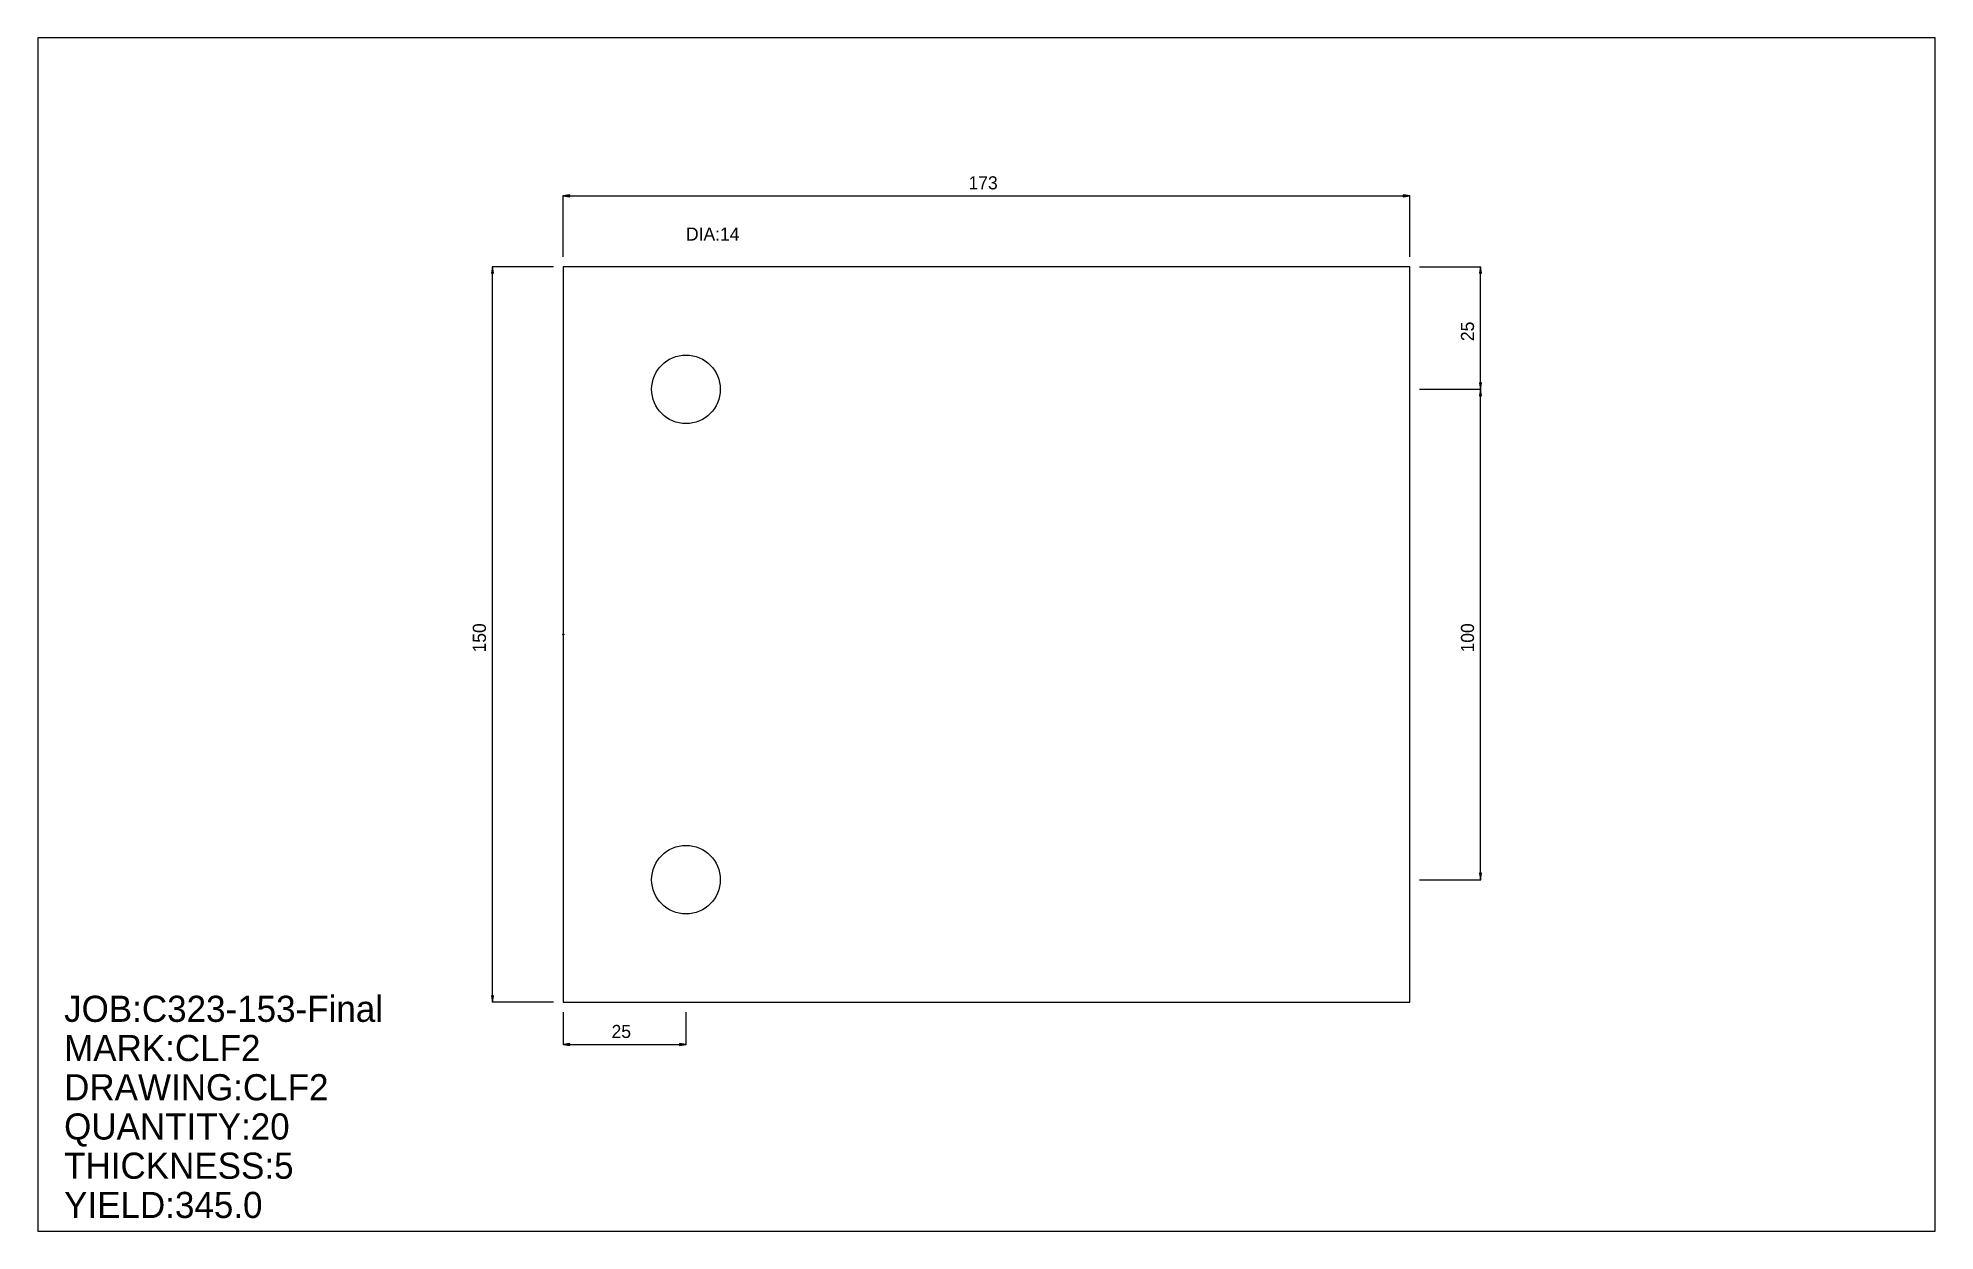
# Model space of a CAD drawing. Extents: x 0 to 387, y 0 to 243.
import ezdxf

# ---------------------------------------------------------------- set-up
doc = ezdxf.new("R2010")
doc.units = 0
doc.header["$LTSCALE"] = 0.125
for name, color, linetype in [('2', 7, 'CONTINUOUS'), ('3', 1, 'CONTINUOUS'), ('4', 1, 'CONTINUOUS'), ('5', 7, 'CONTINUOUS'), ('6', 4, 'CONTINUOUS')]:
    doc.layers.add(name, color=color, linetype=linetype)

# ---------------------------------------------------------------- blocks, each defined once
blk = doc.blocks.new('ARROW')
at = {"layer": '2', "linetype": 'CONTINUOUS'}
for p, q in [((0, 0), (-1, 0.166667)), ((-1, 0.166667), (-1, -0.166667)), ((-1, -0.166667), (0, 0))]:
    blk.add_line(p, q, dxfattribs=at)
blk = doc.blocks.new('PLATE')
at = {"layer": '3', "linetype": 'CONTINUOUS'}
for p, q in [((0, 0), (0, -150)), ((172.5, 0), (0, 0)), ((172.5, -150), (172.5, 0)), ((0, -150), (172.5, -150))]:
    blk.add_line(p, q, dxfattribs=at)
at = {"layer": '4', "linetype": 'CONTINUOUS'}
for centre in [(25, -25), (25, -125)]:
    blk.add_circle(centre, 7, dxfattribs=at)
at = {"layer": '5', "linetype": 'CONTINUOUS'}
for p, q in [((-0.1, -75), (0.1, -75)), ((0, -75.099998), (0, -74.900002))]:
    blk.add_line(p, q, dxfattribs=at)
blk.add_circle((0, -75), 0.1, dxfattribs=at)
at = {"layer": '6', "linetype": 'CONTINUOUS'}
for p, q in [((0, 2), (0, 14.500001)), ((0, 14.450001), (172.5, 14.450001)), ((172.5, 2), (172.5, 14.500001)), ((-1.999989, 0), (-14.49999, 0.000001)), ((-14.450001, -150), (-14.449989, 0.000001)), ((174.5, 0), (187, -0.000001)), ((186.95, -25), (186.95, -0.000001)), ((174.5, -25), (187, -25)), ((174.5, -25), (187, -25)), ((186.95, -125), (186.95, -25)), ((174.5, -125), (187, -125)), ((-2, -150), (-14.500001, -150)), ((0, -152), (0, -158.66667)), ((25, -152), (25, -158.66667)), ((0, -158.61667), (25, -158.61667))]:
    blk.add_line(p, q, dxfattribs=at)
at = {"layer": '6', "xscale": 1.333333, "yscale": 1.333333, "zscale": 1.333333}
for p, rotation in [((0, 14.450001), 180), ((-14.449989, 0.000001), 90), ((186.95, -0.000001), 90), ((186.95, -25), 270), ((186.95, -25), 90), ((186.95, -125), 270), ((-14.450001, -150), 270), ((0, -158.61667), 180)]:
    blk.add_blockref('ARROW', p, dxfattribs=dict(at, rotation=rotation))
for p in [(172.5, 14.450001), (25, -158.61667)]:
    blk.add_blockref('ARROW', p, dxfattribs=at)
at = {"layer": '5'}
blk.add_text('ZERO', height=0.015, dxfattribs=at).set_placement((0, -75))
at = {"layer": '6'}
for s, p in [('173', (82.583336, 15.783334)), ('DIA:14', (25, 5.333333)), ('25', (9.833334, -157.28334))]:
    blk.add_text(s, height=2.667, dxfattribs=at).set_placement(p)
for s, p in [('25', (185.61667, -15.166666)), ('150', (-15.783329, -78.666664)), ('100', (185.61667, -78.666664))]:
    blk.add_text(s, height=2.667, rotation=90, dxfattribs=at).set_placement(p)

msp = doc.modelspace()

# ---------------------------------------------------------------- linework, layer by layer
at = {"layer": '5', "linetype": 'CONTINUOUS'}
for p, q in [((386.66672, 243.33334), (0, 243.33334)), ((0, 243.33334), (0, 0)), ((386.66672, 0), (386.66672, 243.33334)), ((0, 0), (386.66672, 0))]:
    msp.add_line(p, q, dxfattribs=at)

# ---------------------------------------------------------------- block references
at = {"layer": '2'}
msp.add_blockref('PLATE', (107.08336, 196.66667), dxfattribs=at)

# ---------------------------------------------------------------- texts
at = {"layer": '5'}
for s, p in [('JOB:C323-153-Final', (5.333333, 42.666664)), ('MARK:CLF2', (5.333333, 34.666664)), ('DRAWING:CLF2', (5.333333, 26.666666)), ('QUANTITY:20', (5.333333, 18.666666)), ('THICKNESS:5', (5.333333, 10.666666)), ('YIELD:345.0', (5.333333, 2.666667))]:
    msp.add_text(s, height=5.333, dxfattribs=at).set_placement(p)

doc.saveas('drawing.dxf')
